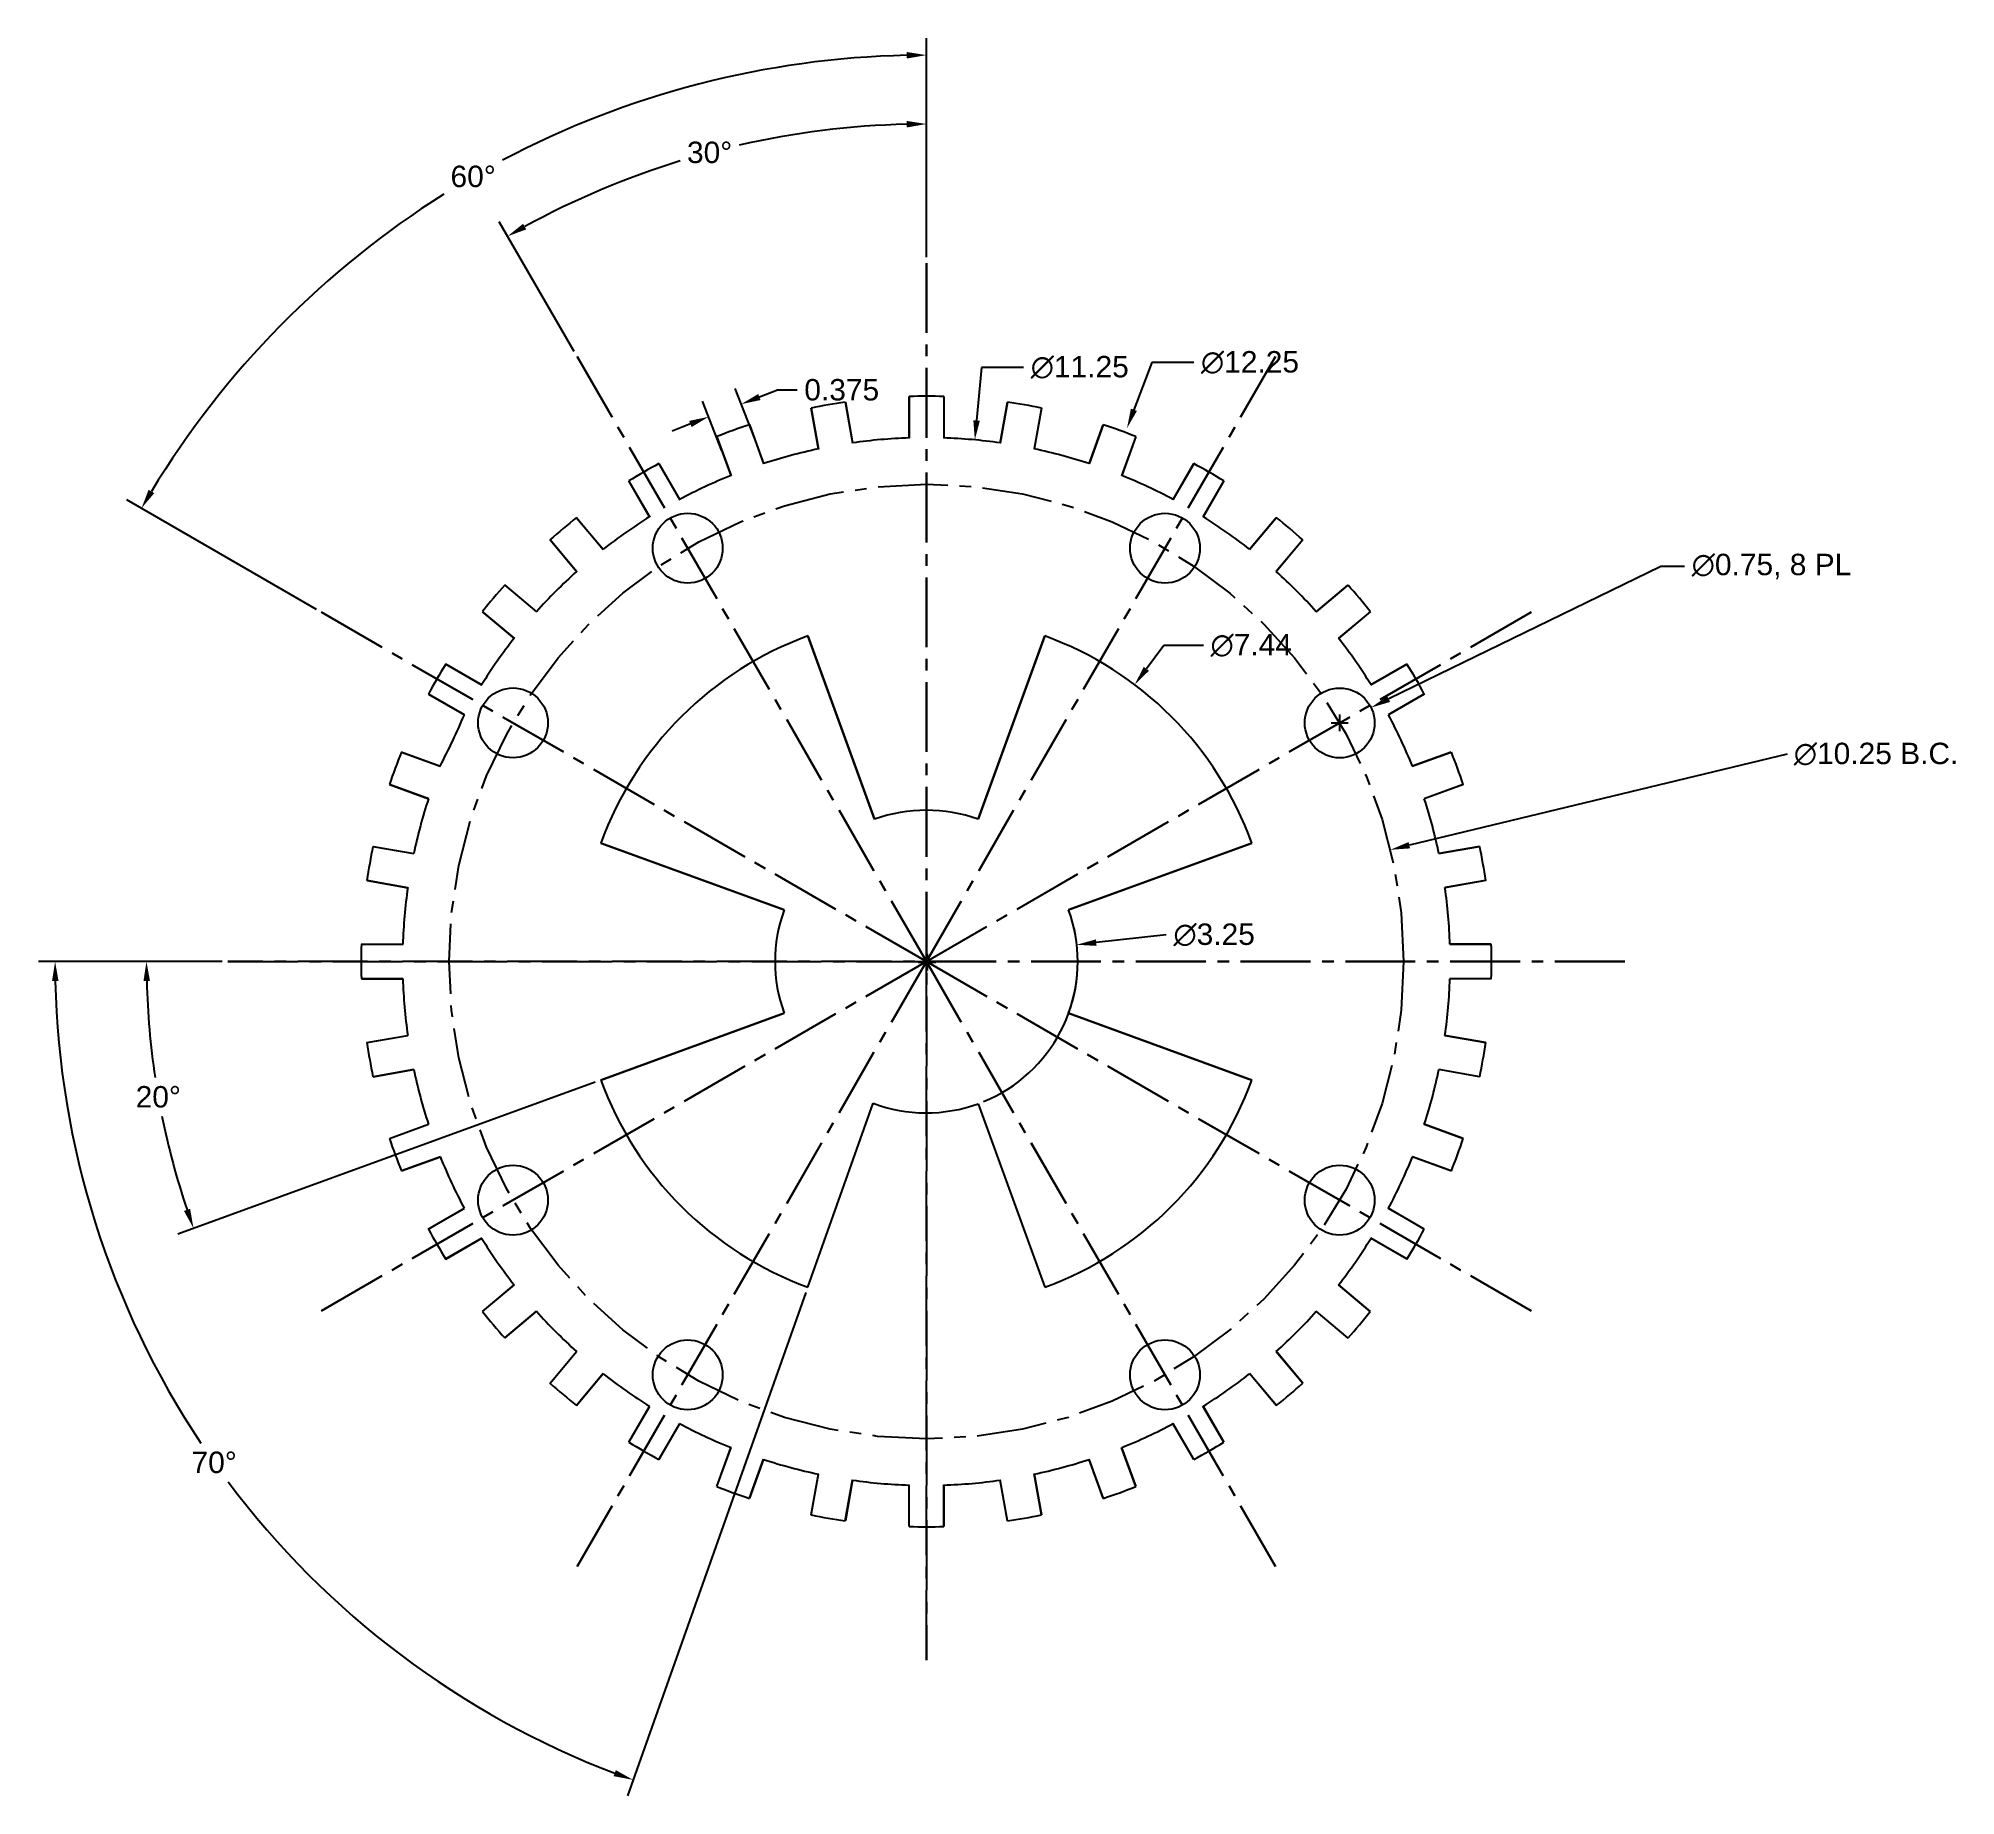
# Model space of a CAD drawing. Header units: inches. Extents: x 16.3 to 36.9, y 3.5 to 22.4.
import ezdxf

# ---------------------------------------------------------------- set-up
doc = ezdxf.new("R2010")
doc.units = ezdxf.units.IN
doc.header["$MEASUREMENT"] = 0
doc.linetypes.add('CENTER2', pattern=[1.125, 0.75, -0.125, 0.125, -0.125])
doc.layers.add('Layer1', color=102, linetype='CENTER2')
doc.styles.get("Standard").update_dxf_attribs({"font": 'arial.ttf'})
doc.dimstyles.new('Copy of Standard', dxfattribs={"dimtxt": 0.23, "dimasz": 0.21, "dimexe": 0.18, "dimexo": 0.0625, "dimgap": 0.09, "dimtad": 0, "dimtih": 1, "dimtoh": 1, "dimdec": 3, "dimzin": 0, "dimdsep": 46, "dimtxsty": 'Standard', "dimcen": 0.09, "dimclrd": 6, "dimclre": 6, "dimclrt": 6, "dimadec": 0, "dimazin": 0, "dimtfac": 1, "dimtdec": 3, "dimtofl": 0, "dimtmove": 0, "dimatfit": 3, "dimfxl": 1, "dimtolj": 1, "dimtzin": 0, "dimarcsym": 0})
doc.dimstyles.new('Copy of Standard1', dxfattribs={"dimtxt": 0.23, "dimasz": 0.21, "dimexe": 0.18, "dimexo": 0.0625, "dimgap": 0.09, "dimtad": 0, "dimtih": 1, "dimtoh": 1, "dimzin": 0, "dimdsep": 46, "dimtxsty": 'Standard', "dimcen": 0.09, "dimclrd": 6, "dimclre": 6, "dimclrt": 6, "dimadec": 0, "dimazin": 0, "dimtfac": 1, "dimtofl": 0, "dimtmove": 0, "dimatfit": 3, "dimfxl": 1, "dimtolj": 1, "dimtzin": 0, "dimarcsym": 0})
doc.dimstyles.new('Copy(2) of Standard1', dxfattribs={"dimtxt": 0.23, "dimasz": 0.21, "dimexe": 0.18, "dimexo": 0.0625, "dimgap": 0.09, "dimtad": 0, "dimtih": 1, "dimtoh": 1, "dimzin": 0, "dimdsep": 46, "dimtxsty": 'Standard', "dimcen": 0.09, "dimclrd": 6, "dimclre": 6, "dimclrt": 6, "dimadec": 0, "dimazin": 0, "dimtfac": 1, "dimtofl": 0, "dimtmove": 0, "dimatfit": 3, "dimfxl": 1, "dimtolj": 1, "dimtzin": 0, "dimarcsym": 0})
doc.dimstyles.get("Standard").update_dxf_attribs({"dimtxt": 0.23, "dimasz": 0.21, "dimexe": 0.18, "dimexo": 0.0625, "dimgap": 0.09, "dimtad": 0, "dimtih": 1, "dimtoh": 1, "dimzin": 0, "dimdsep": 46, "dimtxsty": 'Standard', "dimcen": 0.09, "dimclrd": 6, "dimclre": 6, "dimclrt": 6, "dimadec": 0, "dimazin": 0, "dimtfac": 1, "dimtofl": 0, "dimtmove": 0, "dimatfit": 3, "dimfxl": 1, "dimtolj": 1, "dimtzin": 0, "dimarcsym": 0})

# ---------------------------------------------------------------- blocks, each defined once
blk = doc.blocks.new('*U1')
for p, q in [((-0.186, 6.064), (-0.186, 5.618)), ((0.186, 6.067), (0.186, 5.618)), ((-0.186, -6.067), (-0.186, -5.624)), ((0.186, -5.621), (0.186, -6.067))]:
    blk.add_line(p, q)
blk.add_arc((0, -0.001), 6.069, 88.2458, 91.7542)
blk = doc.blocks.new('*U2')
at = {"color": 0, "linetype": 'ByBlock', "lineweight": -2, "transparency": 16777216}
for p, rotation in [((25.641, 12.375), 9.99999999999994), ((25.642, 12.375), 350.0000000000001), ((25.641, 12.372), 170.0000000000001), ((25.642, 12.372), 189.9999999999999), ((25.642, 12.372), 180), ((25.641, 12.374), 19.99999999999999), ((25.641, 12.372), 160.0000000000001), ((25.642, 12.374), 340.0000000000001), ((25.642, 12.372), 200), ((25.641, 12.374), 30.00000000000001), ((25.641, 12.372), 150), ((25.642, 12.374), 330.0000000000001), ((25.642, 12.372), 210), ((25.641, 12.374), 40.00000000000001), ((25.641, 12.372), 140.0000000000001), ((25.643, 12.374), 320.0000000000001), ((25.643, 12.372), 220), ((25.641, 12.374), 50), ((25.641, 12.372), 130), ((25.643, 12.374), 310), ((25.643, 12.372), 230.0000000000001), ((25.64, 12.374), 60.00000000000001), ((25.64, 12.372), 120), ((25.643, 12.374), 300.0000000000001), ((25.643, 12.372), 240), ((25.64, 12.374), 70.00000000000003), ((25.64, 12.373), 110), ((25.643, 12.374), 290.0000000000001), ((25.643, 12.373), 250), ((25.64, 12.373), 80.00000000000001), ((25.64, 12.373), 99.99999999999999), ((25.643, 12.373), 280), ((25.643, 12.373), 260), ((25.64, 12.373), 90), ((25.643, 12.373), 270)]:
    blk.add_blockref('*U1', p, dxfattribs=dict(at, rotation=rotation))
blk.add_blockref('*U1', (25.642, 12.375), dxfattribs=at)
blk = doc.blocks.new('*U3')
blk.add_circle((0, 0), 0.375)
blk = doc.blocks.new('*U4')
at = {"color": 0, "linetype": 'ByBlock', "lineweight": -2, "transparency": 16777216, "rotation": 29.99999999999998}
blk.add_blockref('*U3', (28.442, 16.926), dxfattribs=at)
at = {"color": 0, "linetype": 'ByBlock', "lineweight": -2, "transparency": 16777216}
blk.add_blockref('*U3', (30.318, 15.05), dxfattribs=at)
blk = doc.blocks.new('*D5')
at = {"color": 6, "lineweight": -2, "transparency": 16777216}
for p, q in [((33.766, 16.73), (30.844, 15.307)), ((34.02, 16.73), (33.766, 16.73)), ((30.228, 15.05), (30.408, 15.05)), ((30.318, 14.96), (30.318, 15.14))]:
    blk.add_line(p, q, dxfattribs=at)
at = {"color": 6, "transparency": 16777216}
blk.add_solid([(30.829, 15.338), (30.859, 15.275), (30.655, 15.215)], dxfattribs=at)
at = {"layer": 'Defpoints', "color": 0, "transparency": 16777216}
for p in [(30.655, 15.215), (29.981, 14.886)]:
    blk.add_point(p, dxfattribs=at)
at = {"color": 6, "transparency": 16777216, "insert": (34.955, 16.73), "char_height": 0.23, "attachment_point": 5}
blk.add_mtext('\\A1;∅0.75, 8 PL', dxfattribs=at)
blk = doc.blocks.new('*D6')
at = {"color": 6, "lineweight": -2, "transparency": 16777216}
for p, q in [((35.124, 14.715), (31.066, 13.737)), ((25.88, 12.398), (25.88, 12.578)), ((25.79, 12.488), (25.97, 12.488))]:
    blk.add_line(p, q, dxfattribs=at)
at = {"color": 6, "transparency": 16777216}
blk.add_solid([(31.058, 13.771), (31.074, 13.703), (30.862, 13.688)], dxfattribs=at)
at = {"layer": 'Defpoints', "color": 0, "transparency": 16777216}
for p in [(30.862, 13.688), (20.897, 11.288)]:
    blk.add_point(p, dxfattribs=at)
at = {"color": 6, "transparency": 16777216, "insert": (36.078, 14.715), "char_height": 0.23, "attachment_point": 5}
blk.add_mtext('\\A1;∅10.25 B.C.', dxfattribs=at)
blk = doc.blocks.new('*D7')
at = {"color": 6, "lineweight": -2, "transparency": 16777216}
for p, q in [((28.455, 12.774), (27.703, 12.691)), ((25.88, 12.398), (25.88, 12.578)), ((25.79, 12.488), (25.97, 12.488))]:
    blk.add_line(p, q, dxfattribs=at)
blk.add_arc((25.88, 12.488), 1.625, 292.2037, 12.6932, dxfattribs=at)
at = {"color": 6, "transparency": 16777216}
blk.add_solid([(27.7, 12.726), (27.707, 12.656), (27.495, 12.668)], dxfattribs=at)
at = {"layer": 'Defpoints', "color": 0, "transparency": 16777216}
for p in [(27.495, 12.668), (24.265, 12.308)]:
    blk.add_point(p, dxfattribs=at)
at = {"color": 6, "transparency": 16777216, "insert": (28.97, 12.774), "char_height": 0.23, "attachment_point": 5}
blk.add_mtext('\\A1;∅3.25', dxfattribs=at)
blk = doc.blocks.new('*D8')
at = {"color": 6, "lineweight": -2, "transparency": 16777216}
for p, q in [((26.472, 18.868), (26.419, 18.298)), ((26.923, 18.868), (26.472, 18.868)), ((25.88, 12.398), (25.88, 12.578)), ((25.79, 12.488), (25.97, 12.488))]:
    blk.add_line(p, q, dxfattribs=at)
at = {"color": 6, "transparency": 16777216}
blk.add_solid([(26.384, 18.301), (26.454, 18.295), (26.4, 18.089)], dxfattribs=at)
at = {"layer": 'Defpoints', "color": 0, "transparency": 16777216}
for p in [(26.4, 18.089), (25.36, 6.887)]:
    blk.add_point(p, dxfattribs=at)
at = {"color": 6, "transparency": 16777216, "insert": (27.527, 18.868), "char_height": 0.23, "attachment_point": 5}
blk.add_mtext('\\A1;∅11.25', dxfattribs=at)
blk = doc.blocks.new('*D9')
at = {"color": 6, "lineweight": -2, "transparency": 16777216}
for p, q in [((28.299, 18.92), (28.108, 18.412)), ((28.75, 18.92), (28.299, 18.92)), ((25.882, 12.391), (25.882, 12.571)), ((25.792, 12.481), (25.972, 12.481))]:
    blk.add_line(p, q, dxfattribs=at)
at = {"color": 6, "transparency": 16777216}
blk.add_solid([(28.076, 18.424), (28.141, 18.4), (28.034, 18.215)], dxfattribs=at)
at = {"layer": 'Defpoints', "color": 0, "transparency": 16777216}
for p in [(28.034, 18.215), (23.73, 6.746)]:
    blk.add_point(p, dxfattribs=at)
at = {"color": 6, "transparency": 16777216, "insert": (29.355, 18.92), "char_height": 0.23, "attachment_point": 5}
blk.add_mtext('\\A1;∅12.25', dxfattribs=at)
blk = doc.blocks.new('*D10')
at = {"color": 6, "lineweight": -2, "transparency": 16777216}
for p, q in [((25.88, 20.05), (25.88, 22.401)), ((19.33, 16.269), (17.295, 17.444))]:
    blk.add_line(p, q, dxfattribs=at)
for start, end in [(91.2363, 117.8727), (122.1739, 148.7637)]:
    blk.add_arc((25.88, 12.488), 9.733, start, end, dxfattribs=at)
at = {"color": 6, "transparency": 16777216}
for points in [[(25.669, 22.254), (25.67, 22.184), (25.88, 22.221)], [(17.588, 17.517), (17.528, 17.553), (17.451, 17.354)]]:
    blk.add_solid(points, dxfattribs=at)
at = {"layer": 'Defpoints', "color": 0, "transparency": 16777216}
for p in [(22.551, 21.634), (25.88, 19.988), (19.384, 16.238), (25.88, 12.488), (25.88, 4.988)]:
    blk.add_point(p, dxfattribs=at)
at = {"color": 6, "transparency": 16777216, "insert": (21.013, 20.917), "char_height": 0.23, "attachment_point": 5}
blk.add_mtext('\\A1;60°', dxfattribs=at)
blk = doc.blocks.new('*D11')
at = {"color": 6, "lineweight": -2, "transparency": 16777216}
for p, q in [((25.88, 20.05), (25.88, 21.661)), ((22.098, 19.037), (21.293, 20.432))]:
    blk.add_line(p, q, dxfattribs=at)
for start, end in [(91.3379, 102.9285), (107.0918, 118.6621)]:
    blk.add_arc((25.88, 12.488), 8.993, start, end, dxfattribs=at)
at = {"color": 6, "transparency": 16777216}
for points in [[(25.669, 21.514), (25.67, 21.444), (25.88, 21.481)], [(21.583, 20.349), (21.549, 20.41), (21.383, 20.276)]]:
    blk.add_solid(points, dxfattribs=at)
at = {"layer": 'Defpoints', "color": 0, "transparency": 16777216}
for p in [(24.318, 21.345), (25.88, 19.988), (22.13, 18.983), (25.88, 12.488), (25.88, 4.988)]:
    blk.add_point(p, dxfattribs=at)
at = {"color": 6, "transparency": 16777216, "insert": (23.552, 21.175), "char_height": 0.23, "attachment_point": 5}
blk.add_mtext('\\A1;30°', dxfattribs=at)
blk = doc.blocks.new('*D12')
at = {"color": 6, "lineweight": -2, "transparency": 16777216}
for p, q in [((18.317, 12.488), (17.325, 12.488)), ((22.325, 11.194), (17.841, 9.562))]:
    blk.add_line(p, q, dxfattribs=at)
for start, end in [(181.4368, 188.562), (191.4444, 198.5632)]:
    blk.add_arc((25.88, 12.488), 8.375, start, end, dxfattribs=at)
at = {"color": 6, "transparency": 16777216}
for points in [[(17.473, 12.278), (17.543, 12.278), (17.505, 12.488)], [(17.974, 9.833), (17.908, 9.81), (18.01, 9.624)]]:
    blk.add_solid(points, dxfattribs=at)
at = {"layer": 'Defpoints', "color": 0, "transparency": 16777216}
for p in [(18.38, 12.488), (25.88, 12.488), (24.353, 11.932), (17.562, 11.516), (22.384, 11.216)]:
    blk.add_point(p, dxfattribs=at)
at = {"color": 6, "transparency": 16777216, "insert": (17.632, 11.034), "char_height": 0.23, "attachment_point": 5}
blk.add_mtext('\\A1;20°', dxfattribs=at)
blk = doc.blocks.new('*D13')
at = {"color": 6, "lineweight": -2, "transparency": 16777216}
for p, q in [((18.317, 12.488), (16.344, 12.488)), ((24.586, 8.933), (22.67, 3.531))]:
    blk.add_line(p, q, dxfattribs=at)
for start, end in [(181.2905, 213.6857), (216.8079, 249.173)]:
    blk.add_arc((25.848, 12.488), 9.324, start, end, dxfattribs=at)
at = {"color": 6, "transparency": 16777216}
for points in [[(16.491, 12.278), (16.561, 12.278), (16.524, 12.488)], [(22.545, 3.806), (22.521, 3.741), (22.73, 3.701)]]:
    blk.add_solid(points, dxfattribs=at)
at = {"layer": 'Defpoints', "color": 0, "transparency": 16777216}
for p in [(18.38, 12.488), (25.88, 12.488), (25.308, 10.967), (24.607, 8.992), (17.297, 8.772)]:
    blk.add_point(p, dxfattribs=at)
at = {"color": 6, "transparency": 16777216, "insert": (18.232, 7.109), "char_height": 0.23, "attachment_point": 5}
blk.add_mtext('\\A1;70°', dxfattribs=at)
blk = doc.blocks.new('*D14')
at = {"color": 6, "lineweight": -2, "transparency": 16777216}
for p, q in [((24.033, 18.11), (23.825, 18.641)), ((24.087, 18.55), (24.282, 18.626)), ((24.282, 18.626), (24.492, 18.626)), ((23.684, 17.973), (23.476, 18.504)), ((23.346, 18.26), (23.151, 18.184))]:
    blk.add_line(p, q, dxfattribs=at)
at = {"color": 6, "transparency": 16777216}
for points in [[(24.074, 18.582), (24.099, 18.517), (23.891, 18.473)], [(23.333, 18.293), (23.359, 18.227), (23.542, 18.337)]]:
    blk.add_solid(points, dxfattribs=at)
at = {"layer": 'Defpoints', "color": 0, "transparency": 16777216}
for p in [(23.891, 18.473), (23.707, 17.915), (24.056, 18.051)]:
    blk.add_point(p, dxfattribs=at)
at = {"color": 6, "transparency": 16777216, "insert": (24.971, 18.626), "char_height": 0.23, "attachment_point": 5}
blk.add_mtext('\\A1;0.375', dxfattribs=at)
blk = doc.blocks.new('*D15')
at = {"color": 6, "lineweight": -2, "transparency": 16777216}
for p, q in [((28.43, 15.882), (28.242, 15.631)), ((28.855, 15.882), (28.43, 15.882)), ((25.892, 12.391), (25.892, 12.571)), ((25.802, 12.481), (25.982, 12.481))]:
    blk.add_line(p, q, dxfattribs=at)
at = {"color": 6, "transparency": 16777216}
blk.add_solid([(28.214, 15.652), (28.27, 15.61), (28.117, 15.462)], dxfattribs=at)
at = {"layer": 'Defpoints', "color": 0, "transparency": 16777216}
for p in [(28.117, 15.462), (23.668, 9.499)]:
    blk.add_point(p, dxfattribs=at)
at = {"color": 6, "transparency": 16777216, "insert": (29.368, 15.882), "char_height": 0.23, "attachment_point": 5}
blk.add_mtext('\\A1;∅7.44', dxfattribs=at)

msp = doc.modelspace()

# ---------------------------------------------------------------- linework, layer by layer
for p, q in [((25.3238, 14.015), (24.6073, 15.9836)), ((24.6073, 15.9836), (25.3238, 14.015)), ((26.4354, 14.015), (27.1519, 15.9836)), ((27.1519, 15.9836), (26.4354, 14.015)), ((24.3526, 13.0437), (22.384, 13.7603)), ((22.384, 13.7603), (24.3526, 13.0437)), ((27.4066, 13.0437), (29.3753, 13.7603)), ((29.3753, 13.7603), (27.4066, 13.0437)), ((25.8796, 12.488), (25.8796, 12.488)), ((22.384, 11.2156), (24.3526, 11.9322)), ((24.3526, 11.9322), (22.384, 11.2156)), ((27.4066, 11.9322), (29.3753, 11.2156)), ((29.3753, 11.2156), (27.4066, 11.9322)), ((24.6073, 8.9923), (25.3079, 10.9668)), ((26.4354, 10.961), (27.1519, 8.9923))]:
    msp.add_line(p, q)
for centre in [(23.3171, 16.9263), (21.4412, 15.0505), (21.4412, 9.9255), (30.318, 9.9255), (23.3171, 8.0496), (28.4421, 8.0496)]:
    msp.add_circle(centre, 0.375)
for centre, radius, start, end in [((25.8796, 12.488), 5.625, 101.89301, 108.10699), ((25.8796, 12.488), 5.625, 91.89301, 98.10699), ((25.8796, 12.488), 5.625, 81.89301, 88.10699), ((25.8796, 12.488), 5.625, 71.89301, 78.10699), ((25.8796, 12.488), 5.625, 111.89301, 118.10699), ((25.8796, 12.488), 5.625, 61.89301, 68.10699), ((25.8796, 12.488), 5.625, 121.89301, 128.10699), ((25.8796, 12.488), 5.625, 51.89301, 58.10699), ((25.8796, 12.488), 5.625, 131.89301, 138.10699), ((25.8796, 12.488), 5.625, 41.89301, 48.10699), ((25.8796, 12.488), 5.625, 141.89301, 148.10699), ((25.8796, 12.488), 3.72, 110, 160), ((25.8796, 12.488), 3.72, 20, 70), ((25.8796, 12.488), 5.625, 31.89301, 38.10699), ((13.9932, 18.0721), 7.5218, 332.38932, 337.03593), ((25.8796, 12.488), 5.625, 21.89301, 28.10699), ((25.8796, 12.488), 5.625, 161.89301, 168.10699), ((25.8796, 12.488), 5.625, 11.89301, 18.10699), ((25.8796, 12.488), 1.625, 70, 110), ((25.8796, 12.488), 5.625, 171.89301, 178.10699), ((25.8796, 12.488), 5.625, 1.89301, 8.10699), ((25.8796, 12.488), 1.625, 160, 200), ((25.8796, 12.488), 1.625, 340, 20), ((25.8796, 12.488), 5.625, 181.89301, 188.10699), ((25.8796, 12.488), 5.625, 351.89301, 358.10699), ((25.8796, 12.488), 5.625, 191.89301, 198.10699), ((25.8796, 12.488), 5.625, 341.89301, 348.10699), ((25.8796, 12.488), 3.72, 200, 250), ((25.8796, 12.488), 3.72, 290, 340), ((25.8796, 12.488), 1.625, 249.40232, 290), ((25.8796, 12.488), 5.625, 201.89301, 208.10699), ((25.8796, 12.488), 5.625, 331.89301, 338.10699), ((25.8796, 12.488), 5.625, 211.89301, 218.10699), ((25.8796, 12.488), 5.625, 321.89301, 328.10699), ((25.8796, 12.488), 5.625, 221.89301, 228.10699), ((25.8796, 12.488), 5.625, 311.89301, 318.10699), ((25.8796, 12.488), 5.625, 231.89301, 238.10699), ((25.8796, 12.488), 5.625, 301.89301, 308.10699), ((25.8796, 12.488), 5.625, 241.89301, 248.10699), ((25.8796, 12.488), 5.625, 291.89301, 298.10699), ((25.8796, 12.488), 5.625, 251.89301, 258.10699), ((25.8796, 12.488), 5.625, 281.89301, 288.10699), ((25.8796, 12.488), 5.625, 261.89301, 268.10699), ((25.8796, 12.488), 5.625, 271.89301, 278.10699)]:
    msp.add_arc(centre, radius, start, end)
at = {"layer": 'Layer1'}
for p, q in [((25.8796, 12.488), (25.8796, 19.988)), ((25.8796, 19.988), (25.8796, 4.988)), ((25.8796, 12.488), (22.1296, 18.9832)), ((22.1296, 18.9832), (25.8796, 12.488)), ((25.8796, 12.488), (29.6296, 18.9832)), ((29.6296, 18.9832), (25.8796, 12.488)), ((25.8796, 12.488), (19.3844, 16.238)), ((19.3844, 16.238), (25.8796, 12.488)), ((25.8796, 12.488), (32.3748, 16.238)), ((32.3748, 16.238), (27.2869, 13.3005)), ((33.3796, 12.488), (18.3796, 12.488)), ((18.3796, 12.488), (25.8796, 12.488)), ((25.8796, 12.488), (19.3844, 8.738)), ((19.3844, 8.738), (25.8796, 12.488)), ((25.8796, 12.488), (22.1296, 5.9928)), ((22.1296, 5.9928), (25.8796, 12.488)), ((25.8796, 12.488), (33.3796, 12.488)), ((25.8796, 4.988), (25.8796, 12.488)), ((25.8796, 12.488), (32.3748, 8.738)), ((32.3748, 8.738), (25.8796, 12.488)), ((25.8796, 12.488), (29.6296, 5.9928)), ((29.6296, 5.9928), (25.8796, 12.488))]:
    msp.add_line(p, q, dxfattribs=at)
msp.add_circle((25.8796, 12.488), 5.125, dxfattribs=at)

# ---------------------------------------------------------------- block references
for name, p in [('*U2', (0.238, 0.1148)), ('*U4', (0, 0))]:
    msp.add_blockref(name, p)

# ---------------------------------------------------------------- dimensions: what is measured, and where the dimension line sits
for base, line1, line2, picture, middle in [((22.5508, 21.6339), ((19.3844, 16.238), (25.8796, 12.488)), ((25.8796, 19.988), (25.8796, 4.988)), '*D10', (21.0132, 20.9169)), ((24.3179, 21.3447), ((22.1296, 18.9832), (25.8796, 12.488)), ((25.8796, 19.988), (25.8796, 4.988)), '*D11', (23.552, 21.1749)), ((17.2966, 8.772), ((24.6073, 8.9923), (25.3079, 10.9668)), ((18.3796, 12.488), (25.8796, 12.488)), '*D13', (18.2319, 7.1093)), ((17.5617, 11.5157), ((22.384, 11.2156), (24.3526, 11.9322)), ((18.3796, 12.488), (25.8796, 12.488)), '*D12', (17.6323, 11.0337))]:
    dim = msp.add_angular_dim_2l(base=base, line1=line1, line2=line2, dimstyle='Standard')
    dim.commit()
    dim.dimension.update_dxf_attribs({"geometry": picture, "text_midpoint": middle})
for p1, p2, picture, middle in [((23.7304, 6.7462), (28.0345, 18.2152), '*D9', (29.3545, 18.9203)), ((25.3597, 6.887), (26.3996, 18.0889), '*D8', (27.5273, 18.868)), ((23.6677, 9.4991), (28.1167, 15.4623), '*D15', (29.3684, 15.8816)), ((24.2646, 12.3083), (27.4947, 12.6676), '*D7', (28.4553, 12.7744))]:
    dim = msp.add_diameter_dim_2p(p1=p1, p2=p2, dimstyle='Standard')
    dim.commit()
    dim.dimension.update_dxf_attribs({"geometry": picture, "text_midpoint": middle, "dimtype": 163})
dim = msp.add_aligned_dim(p1=(23.7067, 17.9148), p2=(24.0559, 18.0515), distance=0.4529, dimstyle='Copy of Standard')
dim.commit()
dim.dimension.update_dxf_attribs({"geometry": '*D14', "text_midpoint": (24.971, 18.6262)})
for p1, p2, dimstyle, override, picture, middle in [((29.9809, 14.8862), (30.6551, 15.2147), 'Copy(2) of Standard1', {"dimpost": ', 8 PL'}, '*D5', (34.9554, 16.7298)), ((20.8971, 11.2878), (30.8621, 13.6881), 'Copy of Standard1', {"dimpost": ' B.C.'}, '*D6', (35.1245, 14.7148))]:
    dim = msp.add_diameter_dim_2p(p1=p1, p2=p2, dimstyle=dimstyle, override=override)
    dim.commit()
    dim.dimension.update_dxf_attribs({"geometry": picture, "text_midpoint": middle, "dimtype": 163})

doc.saveas('drawing.dxf')
